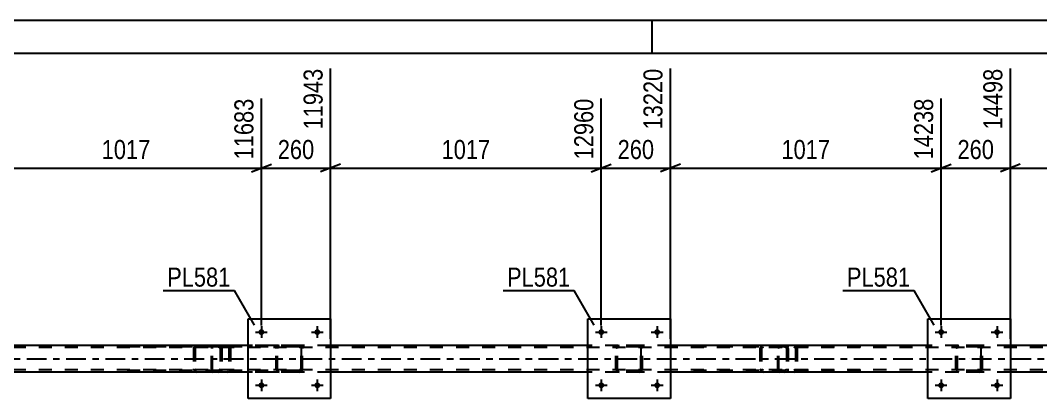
# Model space of a CAD drawing. Header units: millimetres. Extents: x 0 to 841, y 0 to 594.
# Drawn here: x 536.1 to 689.4, y 537.1 to 594 of the extents above; entities that cross this region are included whole.
import ezdxf

# ---------------------------------------------------------------- set-up
doc = ezdxf.new("R2010")
doc.units = ezdxf.units.MM
doc.linetypes.add('DXK_LINE_DOT2', pattern=[3.9198, 1.9599, -1.9599])
doc.linetypes.add('DXK_LINE_DOT3', pattern=[5.9187, 2.979, -0.9799, 0.9799, -0.9799])
doc.styles.add('Arial Narrow', font='ARIALN.TTF', dxfattribs={"height": 0.2})

# ---------------------------------------------------------------- blocks, each defined once
blk = doc.blocks.new('Unknown-247305129-1135')
at = {"color": 5, "linetype": 'Continuous'}
for p, q in [((841, 594), (0, 594)), ((631, 589), (631, 594)), ((836, 589), (5, 589))]:
    blk.add_line(p, q, dxfattribs=at)
blk = doc.blocks.new('Part-247305129-2567 - 2424')
at = {"color": 7, "linetype": 'DXK_LINE_DOT2'}
for p, q in [((744.61, 544.8), (104.95, 544.8)), ((582.69, 545.12), (570.29, 545.12)), ((633.77, 545.12), (621.37, 545.12)), ((684.85, 545.12), (672.45, 545.12)), ((744.61, 541.44), (104.95, 541.44)), ((582.69, 541.12), (570.29, 541.12)), ((633.77, 541.12), (621.37, 541.12)), ((684.85, 541.12), (672.45, 541.12))]:
    blk.add_line(p, q, dxfattribs=at)
at = {"color": 2, "linetype": 'Continuous'}
for p, q in [((570.29, 545.12), (531.61, 545.12)), ((621.37, 545.12), (582.69, 545.12)), ((672.45, 545.12), (633.77, 545.12)), ((723.53, 545.12), (684.85, 545.12)), ((570.29, 541.12), (531.61, 541.12)), ((621.37, 541.12), (582.69, 541.12)), ((672.45, 541.12), (633.77, 541.12)), ((723.53, 541.12), (684.85, 541.12))]:
    blk.add_line(p, q, dxfattribs=at)
at = {"color": 7, "linetype": 'DXK_LINE_DOT3'}
blk.add_line((104.95, 543.12), (744.61, 543.12), dxfattribs=at)
blk = doc.blocks.new('Part-247305129-2431 - 2424')
at = {"color": 7, "linetype": 'DXK_LINE_DOT2'}
for p, q in [((649.95, 544.82), (649.93, 544.64)), ((649.93, 541.6), (649.93, 544.64)), ((650.01, 544.98), (649.95, 544.82)), ((650.1, 545.08), (650.01, 544.98)), ((650.06, 544.64), (650.07, 544.73)), ((650.06, 541.6), (650.06, 544.64)), ((650.07, 544.73), (650.1, 544.81)), ((650.2, 545.12), (650.1, 545.08)), ((650.1, 544.81), (650.15, 544.86)), ((650.15, 544.86), (650.2, 544.88)), ((662.36, 545.12), (650.2, 545.12)), ((662.36, 544.88), (650.2, 544.88)), ((651.48, 544.88), (651.48, 545.12)), ((652.48, 545.08), (652.29, 545.12)), ((652.29, 544.88), (652.39, 544.86)), ((652.39, 544.86), (652.47, 544.81)), ((652.47, 544.81), (652.52, 544.73)), ((652.52, 544.73), (652.54, 544.64)), ((652.54, 544.64), (652.54, 541.6)), ((652.77, 544.77), (652.76, 544.82)), ((652.79, 544.64), (652.77, 544.77)), ((652.79, 544.64), (652.79, 541.6)), ((649.93, 541.6), (649.95, 541.41)), ((649.95, 541.41), (650.01, 541.26)), ((650.01, 541.26), (650.1, 541.15)), ((650.07, 541.51), (650.06, 541.6)), ((650.1, 541.43), (650.07, 541.51)), ((650.15, 541.38), (650.1, 541.43)), ((650.2, 541.36), (650.15, 541.38)), ((662.36, 541.36), (650.2, 541.36)), ((651.48, 541.12), (651.48, 541.36)), ((652.39, 541.38), (652.29, 541.36)), ((652.47, 541.43), (652.39, 541.38)), ((652.52, 541.51), (652.47, 541.43)), ((652.54, 541.6), (652.52, 541.51)), ((652.76, 541.41), (652.77, 541.46)), ((652.77, 541.46), (652.79, 541.57)), ((652.79, 541.57), (652.79, 541.6)), ((650.1, 541.15), (650.2, 541.12)), ((662.36, 541.12), (650.2, 541.12)), ((652.29, 541.12), (652.48, 541.15))]:
    blk.add_line(p, q, dxfattribs=at)
for centre, start, end in [((652.31, 544.62), 23.8494, 68.8059), ((652.31, 541.61), 291.1941, 336.1506)]:
    blk.add_arc(centre, 0.492, start, end, dxfattribs=at)
blk = doc.blocks.new('Part-247305129-2432 - 2424')
at = {"color": 7, "linetype": 'DXK_LINE_DOT2'}
for p, q in [((564.81, 544.82), (564.79, 544.64)), ((564.79, 541.6), (564.79, 544.64)), ((564.87, 544.98), (564.81, 544.82)), ((564.96, 545.08), (564.87, 544.98)), ((564.93, 544.64), (564.94, 544.73)), ((564.93, 541.6), (564.93, 544.64)), ((564.94, 544.73), (564.97, 544.81)), ((565.06, 545.12), (564.96, 545.08)), ((564.97, 544.81), (565.01, 544.86)), ((565.01, 544.86), (565.06, 544.88)), ((577.22, 545.12), (565.06, 545.12)), ((577.22, 544.88), (565.06, 544.88)), ((566.34, 544.88), (566.34, 545.12)), ((567.35, 545.08), (567.16, 545.12)), ((567.16, 544.88), (567.25, 544.86)), ((567.25, 544.86), (567.33, 544.81)), ((567.33, 544.81), (567.39, 544.73)), ((567.39, 544.73), (567.41, 544.64)), ((567.41, 544.64), (567.41, 541.6)), ((567.63, 544.77), (567.62, 544.82)), ((567.66, 544.64), (567.63, 544.77)), ((567.66, 544.64), (567.66, 541.6)), ((564.79, 541.6), (564.81, 541.41)), ((564.81, 541.41), (564.87, 541.26)), ((564.87, 541.26), (564.96, 541.15)), ((564.94, 541.51), (564.93, 541.6)), ((564.97, 541.43), (564.94, 541.51)), ((565.01, 541.38), (564.97, 541.43)), ((565.06, 541.36), (565.01, 541.38)), ((577.22, 541.36), (565.06, 541.36)), ((566.34, 541.12), (566.34, 541.36)), ((567.25, 541.38), (567.16, 541.36)), ((567.33, 541.43), (567.25, 541.38)), ((567.39, 541.51), (567.33, 541.43)), ((567.41, 541.6), (567.39, 541.51)), ((567.62, 541.41), (567.63, 541.46)), ((567.63, 541.46), (567.65, 541.57)), ((567.65, 541.57), (567.66, 541.6)), ((564.96, 541.15), (565.06, 541.12)), ((577.22, 541.12), (565.06, 541.12)), ((567.16, 541.12), (567.35, 541.15))]:
    blk.add_line(p, q, dxfattribs=at)
for centre, start, end in [((567.17, 544.62), 23.8494, 68.8059), ((567.17, 541.61), 291.1941, 336.1506)]:
    blk.add_arc(centre, 0.492, start, end, dxfattribs=at)
blk = doc.blocks.new('Part-247305129-2471 - 2424')
at = {"color": 7, "linetype": 'DXK_LINE_DOT2'}
for p, q in [((650.96, 545.12), (635.98, 545.12)), ((650.96, 544.88), (635.98, 544.88)), ((647.25, 544.77), (647.22, 544.64)), ((647.22, 544.64), (647.22, 541.6)), ((647.26, 544.82), (647.25, 544.77)), ((647.47, 544.64), (647.49, 544.73)), ((647.47, 544.64), (647.47, 541.6)), ((647.49, 544.73), (647.55, 544.81)), ((647.73, 545.12), (647.53, 545.08)), ((647.55, 544.81), (647.63, 544.86)), ((647.63, 544.86), (647.73, 544.88)), ((651.16, 545.08), (650.96, 545.12)), ((650.96, 544.88), (651.06, 544.86)), ((651.06, 544.86), (651.15, 544.81)), ((651.15, 544.81), (651.2, 544.73)), ((651.2, 544.73), (651.22, 544.64)), ((651.22, 544.64), (651.22, 541.6)), ((651.45, 544.77), (651.44, 544.82)), ((651.48, 544.64), (651.45, 544.77)), ((651.48, 544.64), (651.48, 541.6)), ((650.96, 541.36), (635.98, 541.36)), ((647.22, 541.6), (647.23, 541.57)), ((647.23, 541.57), (647.25, 541.46)), ((647.25, 541.46), (647.26, 541.41)), ((647.49, 541.51), (647.47, 541.6)), ((647.55, 541.43), (647.49, 541.51)), ((647.63, 541.38), (647.55, 541.43)), ((647.73, 541.36), (647.63, 541.38)), ((651.06, 541.38), (650.96, 541.36)), ((651.15, 541.43), (651.06, 541.38)), ((651.2, 541.51), (651.15, 541.43)), ((651.22, 541.6), (651.2, 541.51)), ((651.44, 541.41), (651.45, 541.46)), ((651.45, 541.46), (651.47, 541.57)), ((651.47, 541.57), (651.48, 541.6)), ((650.96, 541.12), (635.98, 541.12)), ((647.53, 541.15), (647.73, 541.12)), ((650.96, 541.12), (651.16, 541.15))]:
    blk.add_line(p, q, dxfattribs=at)
for centre, start, end in [((647.71, 544.62), 110.7583, 155.68), ((650.98, 544.62), 24.32, 69.2417), ((647.71, 541.62), 204.32, 249.2417), ((650.98, 541.62), 290.7583, 335.68)]:
    blk.add_arc(centre, 0.496, start, end, dxfattribs=at)
blk = doc.blocks.new('Part-247305129-2472 - 2424')
at = {"color": 7, "linetype": 'DXK_LINE_DOT2'}
for p, q in [((565.83, 545.12), (550.84, 545.12)), ((565.83, 544.88), (550.84, 544.88)), ((562.11, 544.77), (562.08, 544.64)), ((562.08, 544.64), (562.08, 541.6)), ((562.12, 544.82), (562.11, 544.77)), ((562.34, 544.64), (562.36, 544.73)), ((562.34, 544.64), (562.34, 541.6)), ((562.36, 544.73), (562.41, 544.81)), ((562.6, 545.12), (562.4, 545.08)), ((562.41, 544.81), (562.5, 544.86)), ((562.5, 544.86), (562.6, 544.88)), ((566.03, 545.08), (565.83, 545.12)), ((565.83, 544.88), (565.93, 544.86)), ((565.93, 544.86), (566.01, 544.81)), ((566.01, 544.81), (566.07, 544.73)), ((566.07, 544.73), (566.09, 544.64)), ((566.09, 544.64), (566.09, 541.6)), ((566.31, 544.77), (566.3, 544.82)), ((566.34, 544.64), (566.31, 544.77)), ((566.34, 544.64), (566.34, 541.6)), ((565.83, 541.36), (550.84, 541.36)), ((562.08, 541.6), (562.09, 541.57)), ((562.09, 541.57), (562.11, 541.46)), ((562.11, 541.46), (562.12, 541.41)), ((562.36, 541.51), (562.34, 541.6)), ((562.41, 541.43), (562.36, 541.51)), ((562.5, 541.38), (562.41, 541.43)), ((562.6, 541.36), (562.5, 541.38)), ((565.93, 541.38), (565.83, 541.36)), ((566.01, 541.43), (565.93, 541.38)), ((566.07, 541.51), (566.01, 541.43)), ((566.09, 541.6), (566.07, 541.51)), ((566.3, 541.41), (566.31, 541.46)), ((566.31, 541.46), (566.33, 541.57)), ((566.33, 541.57), (566.34, 541.6)), ((565.83, 541.12), (550.84, 541.12)), ((562.4, 541.15), (562.6, 541.12)), ((565.83, 541.12), (566.03, 541.15))]:
    blk.add_line(p, q, dxfattribs=at)
for centre, start, end in [((562.58, 544.62), 110.7583, 155.68), ((565.85, 544.62), 24.32, 69.2417), ((562.58, 541.62), 204.32, 249.2417), ((565.85, 541.62), 290.7583, 335.68)]:
    blk.add_arc(centre, 0.496, start, end, dxfattribs=at)
blk = doc.blocks.new('Part-247305129-20870 - 2424')
at = {"color": 7, "linetype": 'DXK_LINE_DOT2'}
for p, q in [((574.49, 544.64), (574.52, 544.82)), ((574.52, 544.82), (574.49, 544.64)), ((574.49, 541.6), (574.49, 544.64)), ((574.49, 541.6), (574.49, 544.64)), ((574.73, 544.64), (574.75, 544.73)), ((574.73, 541.6), (574.73, 544.64)), ((574.73, 541.6), (574.73, 544.64)), ((574.75, 544.73), (574.8, 544.81)), ((574.78, 545.08), (574.97, 545.12)), ((574.97, 545.12), (574.78, 545.08)), ((574.8, 544.81), (574.88, 544.86)), ((574.88, 544.86), (574.97, 544.88)), ((578.01, 545.12), (574.97, 545.12)), ((578.01, 544.88), (574.97, 544.88)), ((578.01, 545.12), (578.19, 545.08)), ((578.19, 545.08), (578.01, 545.12)), ((578.01, 544.88), (578.1, 544.86)), ((578.1, 544.86), (578.18, 544.81)), ((578.18, 544.81), (578.23, 544.73)), ((578.23, 544.73), (578.25, 544.64)), ((578.25, 541.6), (578.25, 544.64)), ((578.25, 544.64), (578.25, 541.6)), ((578.45, 544.82), (578.49, 544.64)), ((578.49, 544.64), (578.45, 544.82)), ((578.49, 541.6), (578.49, 544.64)), ((578.49, 541.6), (578.49, 544.64)), ((574.52, 541.41), (574.49, 541.6)), ((574.49, 541.6), (574.52, 541.41)), ((574.75, 541.51), (574.73, 541.6)), ((574.8, 541.43), (574.75, 541.51)), ((574.88, 541.38), (574.8, 541.43)), ((574.97, 541.36), (574.88, 541.38)), ((578.01, 541.36), (574.97, 541.36)), ((578.1, 541.38), (578.01, 541.36)), ((578.18, 541.43), (578.1, 541.38)), ((578.23, 541.51), (578.18, 541.43)), ((578.25, 541.6), (578.23, 541.51)), ((578.49, 541.6), (578.45, 541.41)), ((578.45, 541.41), (578.49, 541.6)), ((574.97, 541.12), (574.78, 541.15)), ((574.78, 541.15), (574.97, 541.12)), ((578.01, 541.12), (574.97, 541.12)), ((578.19, 541.15), (578.01, 541.12)), ((578.01, 541.12), (578.19, 541.15))]:
    blk.add_line(p, q, dxfattribs=at)
at = {"color": 7, "linetype": 'DXK_LINE_DOT3'}
blk.add_line((576.49, 543.12), (576.49, 543.12), dxfattribs=at)
at = {"color": 7, "linetype": 'DXK_LINE_DOT2'}
for centre, start, end in [((574.97, 544.64), 112.5, 157.5), ((574.97, 544.64), 112.5, 157.5), ((578.01, 544.64), 22.5, 67.5), ((578.01, 544.64), 22.5, 67.5), ((574.97, 541.6), 202.5, 247.5), ((574.97, 541.6), 202.5, 247.5), ((578.01, 541.6), 292.5, 337.5), ((578.01, 541.6), 292.5, 337.5)]:
    blk.add_arc(centre, 0.48, start, end, dxfattribs=at)
blk = doc.blocks.new('Part-247305129-20871 - 2424')
at = {"color": 2, "linetype": 'Continuous'}
for p, q in [((570.29, 537.12), (570.29, 549.12)), ((570.29, 549.12), (582.69, 549.12)), ((582.69, 549.12), (582.69, 537.12)), ((582.69, 537.12), (570.29, 537.12))]:
    blk.add_line(p, q, dxfattribs=at)
blk = doc.blocks.new('Part-247305129-20872 - 2424')
at = {"color": 7, "linetype": 'DXK_LINE_DOT2'}
for p, q in [((625.57, 544.64), (625.6, 544.82)), ((625.6, 544.82), (625.57, 544.64)), ((625.57, 541.6), (625.57, 544.64)), ((625.57, 541.6), (625.57, 544.64)), ((625.81, 544.64), (625.83, 544.73)), ((625.81, 541.6), (625.81, 544.64)), ((625.81, 541.6), (625.81, 544.64)), ((625.83, 544.73), (625.88, 544.81)), ((625.86, 545.08), (626.05, 545.12)), ((626.05, 545.12), (625.86, 545.08)), ((625.88, 544.81), (625.96, 544.86)), ((625.96, 544.86), (626.05, 544.88)), ((629.09, 545.12), (626.05, 545.12)), ((629.09, 544.88), (626.05, 544.88)), ((629.09, 545.12), (629.27, 545.08)), ((629.27, 545.08), (629.09, 545.12)), ((629.09, 544.88), (629.18, 544.86)), ((629.18, 544.86), (629.26, 544.81)), ((629.26, 544.81), (629.31, 544.73)), ((629.31, 544.73), (629.33, 544.64)), ((629.33, 541.6), (629.33, 544.64)), ((629.33, 544.64), (629.33, 541.6)), ((629.53, 544.82), (629.57, 544.64)), ((629.57, 544.64), (629.53, 544.82)), ((629.57, 541.6), (629.57, 544.64)), ((629.57, 541.6), (629.57, 544.64)), ((625.6, 541.41), (625.57, 541.6)), ((625.57, 541.6), (625.6, 541.41)), ((625.83, 541.51), (625.81, 541.6)), ((625.88, 541.43), (625.83, 541.51)), ((625.96, 541.38), (625.88, 541.43)), ((626.05, 541.36), (625.96, 541.38)), ((629.09, 541.36), (626.05, 541.36)), ((629.18, 541.38), (629.09, 541.36)), ((629.26, 541.43), (629.18, 541.38)), ((629.31, 541.51), (629.26, 541.43)), ((629.33, 541.6), (629.31, 541.51)), ((629.57, 541.6), (629.53, 541.41)), ((629.53, 541.41), (629.57, 541.6)), ((626.05, 541.12), (625.86, 541.15)), ((625.86, 541.15), (626.05, 541.12)), ((629.09, 541.12), (626.05, 541.12)), ((629.27, 541.15), (629.09, 541.12)), ((629.09, 541.12), (629.27, 541.15))]:
    blk.add_line(p, q, dxfattribs=at)
at = {"color": 7, "linetype": 'DXK_LINE_DOT3'}
blk.add_line((627.57, 543.12), (627.57, 543.12), dxfattribs=at)
at = {"color": 7, "linetype": 'DXK_LINE_DOT2'}
for centre, start, end in [((626.05, 544.64), 112.5, 157.5), ((626.05, 544.64), 112.5, 157.5), ((629.09, 544.64), 22.5, 67.5), ((629.09, 544.64), 22.5, 67.5), ((626.05, 541.6), 202.5, 247.5), ((626.05, 541.6), 202.5, 247.5), ((629.09, 541.6), 292.5, 337.5), ((629.09, 541.6), 292.5, 337.5)]:
    blk.add_arc(centre, 0.48, start, end, dxfattribs=at)
blk = doc.blocks.new('Part-247305129-20873 - 2424')
at = {"color": 2, "linetype": 'Continuous'}
for p, q in [((621.37, 537.12), (621.37, 549.12)), ((621.37, 549.12), (633.77, 549.12)), ((633.77, 549.12), (633.77, 537.12)), ((633.77, 537.12), (621.37, 537.12))]:
    blk.add_line(p, q, dxfattribs=at)
blk = doc.blocks.new('Part-247305129-20874 - 2424')
at = {"color": 7, "linetype": 'DXK_LINE_DOT2'}
for p, q in [((676.65, 544.64), (676.69, 544.82)), ((676.69, 544.82), (676.65, 544.64)), ((676.65, 541.6), (676.65, 544.64)), ((676.65, 541.6), (676.65, 544.64)), ((676.89, 544.64), (676.91, 544.73)), ((676.89, 541.6), (676.89, 544.64)), ((676.89, 541.6), (676.89, 544.64)), ((676.91, 544.73), (676.96, 544.81)), ((676.94, 545.08), (677.13, 545.12)), ((677.13, 545.12), (676.94, 545.08)), ((676.96, 544.81), (677.04, 544.86)), ((677.04, 544.86), (677.13, 544.88)), ((680.17, 545.12), (677.13, 545.12)), ((680.17, 544.88), (677.13, 544.88)), ((680.17, 545.12), (680.35, 545.08)), ((680.35, 545.08), (680.17, 545.12)), ((680.17, 544.88), (680.26, 544.86)), ((680.26, 544.86), (680.34, 544.81)), ((680.34, 544.81), (680.39, 544.73)), ((680.39, 544.73), (680.41, 544.64)), ((680.41, 541.6), (680.41, 544.64)), ((680.41, 544.64), (680.41, 541.6)), ((680.61, 544.82), (680.65, 544.64)), ((680.65, 544.64), (680.61, 544.82)), ((680.65, 541.6), (680.65, 544.64)), ((680.65, 541.6), (680.65, 544.64)), ((676.69, 541.41), (676.65, 541.6)), ((676.65, 541.6), (676.69, 541.41)), ((676.91, 541.51), (676.89, 541.6)), ((676.96, 541.43), (676.91, 541.51)), ((677.04, 541.38), (676.96, 541.43)), ((677.13, 541.36), (677.04, 541.38)), ((680.17, 541.36), (677.13, 541.36)), ((680.26, 541.38), (680.17, 541.36)), ((680.34, 541.43), (680.26, 541.38)), ((680.39, 541.51), (680.34, 541.43)), ((680.41, 541.6), (680.39, 541.51)), ((680.65, 541.6), (680.61, 541.41)), ((680.61, 541.41), (680.65, 541.6)), ((677.13, 541.12), (676.94, 541.15)), ((676.94, 541.15), (677.13, 541.12)), ((680.17, 541.12), (677.13, 541.12)), ((680.35, 541.15), (680.17, 541.12)), ((680.17, 541.12), (680.35, 541.15))]:
    blk.add_line(p, q, dxfattribs=at)
at = {"color": 7, "linetype": 'DXK_LINE_DOT3'}
blk.add_line((678.65, 543.12), (678.65, 543.12), dxfattribs=at)
at = {"color": 7, "linetype": 'DXK_LINE_DOT2'}
for centre, start, end in [((677.13, 544.64), 112.5, 157.5), ((677.13, 544.64), 112.5, 157.5), ((680.17, 544.64), 22.5, 67.5), ((680.17, 544.64), 22.5, 67.5), ((677.13, 541.6), 202.5, 247.5), ((677.13, 541.6), 202.5, 247.5), ((680.17, 541.6), 292.5, 337.5), ((680.17, 541.6), 292.5, 337.5)]:
    blk.add_arc(centre, 0.48, start, end, dxfattribs=at)
blk = doc.blocks.new('Part-247305129-20875 - 2424')
at = {"color": 2, "linetype": 'Continuous'}
for p, q in [((672.45, 537.12), (672.45, 549.12)), ((672.45, 549.12), (684.85, 549.12)), ((684.85, 549.12), (684.85, 537.12)), ((684.85, 537.12), (672.45, 537.12))]:
    blk.add_line(p, q, dxfattribs=at)
blk = doc.blocks.new('Bolt-247305129-20897 - 2424')
at = {"linetype": 'Continuous'}
for points in [[(572.73, 539.12, -1), (571.85, 539.12, -1)], [(581.13, 539.12, -1), (580.25, 539.12, -1)]]:
    blk.add_hatch(color=1, dxfattribs=at).paths.add_polyline_path(points)
at = {"color": 1, "linetype": 'Continuous'}
for p, q in [((572.29, 540), (572.29, 538.24)), ((580.69, 540), (580.69, 538.24)), ((571.41, 539.12), (573.17, 539.12)), ((579.81, 539.12), (581.57, 539.12))]:
    blk.add_line(p, q, dxfattribs=at)
blk = doc.blocks.new('Bolt-247305129-20898 - 2424')
at = {"linetype": 'Continuous'}
for points in [[(572.73, 547.12, -1), (571.85, 547.12, -1)], [(581.13, 547.12, -1), (580.25, 547.12, -1)]]:
    blk.add_hatch(color=1, dxfattribs=at).paths.add_polyline_path(points)
at = {"color": 1, "linetype": 'Continuous'}
for p, q in [((572.29, 548), (572.29, 546.24)), ((580.69, 548), (580.69, 546.24)), ((571.41, 547.12), (573.17, 547.12)), ((579.81, 547.12), (581.57, 547.12))]:
    blk.add_line(p, q, dxfattribs=at)
blk = doc.blocks.new('Bolt-247305129-20899 - 2424')
at = {"linetype": 'Continuous'}
for points in [[(623.81, 539.12, -1), (622.93, 539.12, -1)], [(632.21, 539.12, -1), (631.33, 539.12, -1)]]:
    blk.add_hatch(color=1, dxfattribs=at).paths.add_polyline_path(points)
at = {"color": 1, "linetype": 'Continuous'}
for p, q in [((623.37, 540), (623.37, 538.24)), ((631.77, 540), (631.77, 538.24)), ((622.49, 539.12), (624.25, 539.12)), ((630.89, 539.12), (632.65, 539.12))]:
    blk.add_line(p, q, dxfattribs=at)
blk = doc.blocks.new('Bolt-247305129-20900 - 2424')
at = {"linetype": 'Continuous'}
for points in [[(623.81, 547.12, -1), (622.93, 547.12, -1)], [(632.21, 547.12, -1), (631.33, 547.12, -1)]]:
    blk.add_hatch(color=1, dxfattribs=at).paths.add_polyline_path(points)
at = {"color": 1, "linetype": 'Continuous'}
for p, q in [((623.37, 548), (623.37, 546.24)), ((631.77, 548), (631.77, 546.24)), ((622.49, 547.12), (624.25, 547.12)), ((630.89, 547.12), (632.65, 547.12))]:
    blk.add_line(p, q, dxfattribs=at)
blk = doc.blocks.new('Bolt-247305129-20901 - 2424')
at = {"linetype": 'Continuous'}
for points in [[(674.89, 539.12, -1), (674.01, 539.12, -1)], [(683.29, 539.12, -1), (682.41, 539.12, -1)]]:
    blk.add_hatch(color=1, dxfattribs=at).paths.add_polyline_path(points)
at = {"color": 1, "linetype": 'Continuous'}
for p, q in [((674.45, 540), (674.45, 538.24)), ((682.85, 540), (682.85, 538.24)), ((673.57, 539.12), (675.33, 539.12)), ((681.97, 539.12), (683.73, 539.12))]:
    blk.add_line(p, q, dxfattribs=at)
blk = doc.blocks.new('Bolt-247305129-20902 - 2424')
at = {"linetype": 'Continuous'}
for points in [[(674.89, 547.12, -1), (674.01, 547.12, -1)], [(683.29, 547.12, -1), (682.41, 547.12, -1)]]:
    blk.add_hatch(color=1, dxfattribs=at).paths.add_polyline_path(points)
at = {"color": 1, "linetype": 'Continuous'}
for p, q in [((674.45, 548), (674.45, 546.24)), ((682.85, 548), (682.85, 546.24)), ((673.57, 547.12), (675.33, 547.12)), ((681.97, 547.12), (683.73, 547.12))]:
    blk.add_line(p, q, dxfattribs=at)
blk = doc.blocks.new('StraightDimension-247305129-34208 - 2424')
at = {"color": 7, "linetype": 'Continuous'}
for p, q in [((684.85, 546.12), (684.85, 586.74)), ((674.45, 548.12), (674.45, 582.24)), ((672.95, 571.2), (675.95, 572.4)), ((686.35, 572.4), (683.35, 571.2)), ((674.45, 571.8), (684.85, 571.8))]:
    blk.add_line(p, q, dxfattribs=at)
at = {"color": 0}
blk.add_wipeout([(682.99, 572.55), (682.99, 576.75), (676.31, 576.75), (676.31, 572.55)], dxfattribs=at)
at = {"color": 3, "style": 'Arial Narrow'}
blk.add_text('260', height=2.863, dxfattribs=at).set_placement((676.91, 573.15))
at = {"color": 0, "linetype": 'Continuous'}
blk.add_wipeout([(684.25, 587.34), (680.05, 587.34), (680.05, 577), (684.25, 577)], dxfattribs=at)
at = {"color": 3, "linetype": 'Continuous', "style": 'Arial Narrow'}
blk.add_text('14498', height=2.863, rotation=90.0002, dxfattribs=at).set_placement((683.65, 577.6))
blk = doc.blocks.new('StraightDimension-247305129-34207 - 2424')
at = {"color": 7, "linetype": 'Continuous'}
for p, q in [((684.85, 546.12), (684.85, 586.74)), ((725.53, 548.12), (725.53, 582.24)), ((686.35, 572.4), (683.35, 571.2)), ((724.03, 571.2), (727.03, 572.4)), ((684.85, 571.8), (725.53, 571.8))]:
    blk.add_line(p, q, dxfattribs=at)
at = {"color": 0, "linetype": 'Continuous'}
blk.add_wipeout([(724.93, 582.84), (720.73, 582.84), (720.73, 572.5), (724.93, 572.5)], dxfattribs=at)
at = {"color": 0}
blk.add_wipeout([(709.45, 572.55), (709.45, 576.75), (700.93, 576.75), (700.93, 572.55)], dxfattribs=at)
at = {"color": 3, "linetype": 'Continuous', "style": 'Arial Narrow'}
blk.add_text('15515', height=2.863, rotation=90.0002, dxfattribs=at).set_placement((724.33, 573.1))
at = {"color": 3, "style": 'Arial Narrow'}
blk.add_text('1017', height=2.863, dxfattribs=at).set_placement((701.53, 573.15))
blk = doc.blocks.new('StraightDimension-247305129-34209 - 2424')
at = {"color": 7, "linetype": 'Continuous'}
for p, q in [((633.77, 546.12), (633.77, 586.74)), ((674.45, 548.12), (674.45, 582.24)), ((635.27, 572.4), (632.27, 571.2)), ((672.95, 571.2), (675.95, 572.4)), ((633.77, 571.8), (674.45, 571.8))]:
    blk.add_line(p, q, dxfattribs=at)
at = {"color": 0, "linetype": 'Continuous'}
blk.add_wipeout([(673.85, 582.84), (669.65, 582.84), (669.65, 572.5), (673.85, 572.5)], dxfattribs=at)
at = {"color": 0}
blk.add_wipeout([(658.36, 572.55), (658.36, 576.75), (649.85, 576.75), (649.85, 572.55)], dxfattribs=at)
at = {"color": 3, "linetype": 'Continuous', "style": 'Arial Narrow'}
blk.add_text('14238', height=2.863, rotation=90.0002, dxfattribs=at).set_placement((673.25, 573.1))
at = {"color": 3, "style": 'Arial Narrow'}
blk.add_text('1017', height=2.863, dxfattribs=at).set_placement((650.45, 573.15))
blk = doc.blocks.new('StraightDimension-247305129-34210 - 2424')
at = {"color": 7, "linetype": 'Continuous'}
for p, q in [((633.77, 546.12), (633.77, 586.74)), ((623.37, 548.12), (623.37, 582.24)), ((621.87, 571.2), (624.87, 572.4)), ((635.27, 572.4), (632.27, 571.2)), ((623.37, 571.8), (633.77, 571.8))]:
    blk.add_line(p, q, dxfattribs=at)
at = {"color": 0}
blk.add_wipeout([(631.91, 572.55), (631.91, 576.75), (625.23, 576.75), (625.23, 572.55)], dxfattribs=at)
at = {"color": 3, "style": 'Arial Narrow'}
blk.add_text('260', height=2.863, dxfattribs=at).set_placement((625.83, 573.15))
at = {"color": 0, "linetype": 'Continuous'}
blk.add_wipeout([(633.17, 587.34), (628.97, 587.34), (628.97, 577), (633.17, 577)], dxfattribs=at)
at = {"color": 3, "linetype": 'Continuous', "style": 'Arial Narrow'}
blk.add_text('13220', height=2.863, rotation=90.0002, dxfattribs=at).set_placement((632.57, 577.6))
blk = doc.blocks.new('StraightDimension-247305129-34211 - 2424')
at = {"color": 7, "linetype": 'Continuous'}
for p, q in [((582.69, 546.12), (582.69, 586.74)), ((623.37, 548.12), (623.37, 582.24)), ((584.19, 572.4), (581.19, 571.2)), ((621.87, 571.2), (624.87, 572.4)), ((582.69, 571.8), (623.37, 571.8))]:
    blk.add_line(p, q, dxfattribs=at)
at = {"color": 0, "linetype": 'Continuous'}
blk.add_wipeout([(622.77, 582.84), (618.57, 582.84), (618.57, 572.5), (622.77, 572.5)], dxfattribs=at)
at = {"color": 0}
blk.add_wipeout([(607.28, 572.55), (607.28, 576.75), (598.77, 576.75), (598.77, 572.55)], dxfattribs=at)
at = {"color": 3, "linetype": 'Continuous', "style": 'Arial Narrow'}
blk.add_text('12960', height=2.863, rotation=90.0002, dxfattribs=at).set_placement((622.17, 573.1))
at = {"color": 3, "style": 'Arial Narrow'}
blk.add_text('1017', height=2.863, dxfattribs=at).set_placement((599.37, 573.15))
blk = doc.blocks.new('StraightDimension-247305129-34212 - 2424')
at = {"color": 7, "linetype": 'Continuous'}
for p, q in [((582.69, 546.12), (582.69, 586.74)), ((572.29, 548.12), (572.29, 582.24)), ((570.79, 571.2), (573.79, 572.4)), ((584.19, 572.4), (581.19, 571.2)), ((572.29, 571.8), (582.69, 571.8))]:
    blk.add_line(p, q, dxfattribs=at)
at = {"color": 0}
blk.add_wipeout([(580.83, 572.55), (580.83, 576.75), (574.15, 576.75), (574.15, 572.55)], dxfattribs=at)
at = {"color": 3, "style": 'Arial Narrow'}
blk.add_text('260', height=2.863, dxfattribs=at).set_placement((574.75, 573.15))
at = {"color": 0, "linetype": 'Continuous'}
blk.add_wipeout([(582.09, 587.34), (577.89, 587.34), (577.89, 577), (582.09, 577)], dxfattribs=at)
at = {"color": 3, "linetype": 'Continuous', "style": 'Arial Narrow'}
blk.add_text('11943', height=2.863, rotation=90.0002, dxfattribs=at).set_placement((581.49, 577.6))
blk = doc.blocks.new('StraightDimension-247305129-34213 - 2424')
at = {"color": 7, "linetype": 'Continuous'}
for p, q in [((531.61, 546.12), (531.61, 586.74)), ((572.29, 548.12), (572.29, 582.24)), ((533.11, 572.4), (530.11, 571.2)), ((570.79, 571.2), (573.79, 572.4)), ((531.61, 571.8), (572.29, 571.8))]:
    blk.add_line(p, q, dxfattribs=at)
at = {"color": 0, "linetype": 'Continuous'}
blk.add_wipeout([(571.69, 582.84), (567.49, 582.84), (567.49, 572.5), (571.69, 572.5)], dxfattribs=at)
at = {"color": 0}
blk.add_wipeout([(556.2, 572.55), (556.2, 576.75), (547.69, 576.75), (547.69, 572.55)], dxfattribs=at)
at = {"color": 3, "linetype": 'Continuous', "style": 'Arial Narrow'}
blk.add_text('11683', height=2.863, rotation=90.0002, dxfattribs=at).set_placement((571.09, 573.1))
at = {"color": 3, "style": 'Arial Narrow'}
blk.add_text('1017', height=2.863, dxfattribs=at).set_placement((548.29, 573.15))
blk = doc.blocks.new('Mark-247305129-35072 - 2424')
at = {"color": 0}
blk.add_wipeout([(669.79, 553.96), (669.79, 556.96), (660.29, 556.96), (660.29, 553.96)], dxfattribs=at)
blk.add_wipeout([(669.79, 553.96), (669.79, 556.96), (660.29, 556.96), (660.29, 553.96)], dxfattribs=at)
at = {"color": 30, "linetype": 'Continuous'}
for p in [(659.69, 553.36), (673.39, 548.17)]:
    blk.add_line(p, (670.39, 553.36), dxfattribs=at)
at = {"color": 3, "style": 'Arial Narrow'}
blk.add_text('PL581', height=2.863, dxfattribs=at).set_placement((660.29, 553.96))
blk = doc.blocks.new('Mark-247305129-35066 - 2424')
at = {"color": 0}
blk.add_wipeout([(567.63, 553.96), (567.63, 556.96), (558.13, 556.96), (558.13, 553.96)], dxfattribs=at)
blk.add_wipeout([(567.63, 553.96), (567.63, 556.96), (558.13, 556.96), (558.13, 553.96)], dxfattribs=at)
at = {"color": 30, "linetype": 'Continuous'}
for p in [(557.53, 553.36), (571.23, 548.17)]:
    blk.add_line(p, (568.23, 553.36), dxfattribs=at)
at = {"color": 3, "style": 'Arial Narrow'}
blk.add_text('PL581', height=2.863, dxfattribs=at).set_placement((558.13, 553.96))
blk = doc.blocks.new('Mark-247305129-35069 - 2424')
at = {"color": 0}
blk.add_wipeout([(618.71, 553.96), (618.71, 556.96), (609.21, 556.96), (609.21, 553.96)], dxfattribs=at)
blk.add_wipeout([(618.71, 553.96), (618.71, 556.96), (609.21, 556.96), (609.21, 553.96)], dxfattribs=at)
at = {"color": 30, "linetype": 'Continuous'}
for p in [(608.61, 553.36), (622.31, 548.17)]:
    blk.add_line(p, (619.31, 553.36), dxfattribs=at)
at = {"color": 3, "style": 'Arial Narrow'}
blk.add_text('PL581', height=2.863, dxfattribs=at).set_placement((609.21, 553.96))

msp = doc.modelspace()

# ---------------------------------------------------------------- block references
for name in ['Unknown-247305129-1135', 'Part-247305129-20871 - 2424', 'Part-247305129-20873 - 2424', 'Part-247305129-20875 - 2424', 'Bolt-247305129-20898 - 2424', 'Bolt-247305129-20900 - 2424', 'Bolt-247305129-20902 - 2424', 'Part-247305129-2567 - 2424', 'Part-247305129-2472 - 2424', 'Part-247305129-2432 - 2424', 'Part-247305129-20870 - 2424', 'Part-247305129-20872 - 2424', 'Part-247305129-2471 - 2424', 'Part-247305129-2431 - 2424', 'Part-247305129-20874 - 2424', 'Bolt-247305129-20897 - 2424', 'Bolt-247305129-20899 - 2424', 'Bolt-247305129-20901 - 2424']:
    msp.add_blockref(name, (0, 0))

# ---------------------------------------------------------------- next in the draw order: block references
msp.add_blockref('StraightDimension-247305129-34208 - 2424', (0, 0))

# ---------------------------------------------------------------- next in the draw order: block references
for name in ['StraightDimension-247305129-34209 - 2424', 'StraightDimension-247305129-34207 - 2424']:
    msp.add_blockref(name, (0, 0))

# ---------------------------------------------------------------- next in the draw order: block references
for name in ['StraightDimension-247305129-34210 - 2424', 'Mark-247305129-35072 - 2424']:
    msp.add_blockref(name, (0, 0))

# ---------------------------------------------------------------- next in the draw order: block references
msp.add_blockref('StraightDimension-247305129-34211 - 2424', (0, 0))

# ---------------------------------------------------------------- next in the draw order: block references
for name in ['StraightDimension-247305129-34212 - 2424', 'Mark-247305129-35069 - 2424']:
    msp.add_blockref(name, (0, 0))

# ---------------------------------------------------------------- next in the draw order: block references
msp.add_blockref('StraightDimension-247305129-34213 - 2424', (0, 0))

# ---------------------------------------------------------------- next in the draw order: block references
msp.add_blockref('Mark-247305129-35066 - 2424', (0, 0))

doc.saveas('drawing.dxf')
